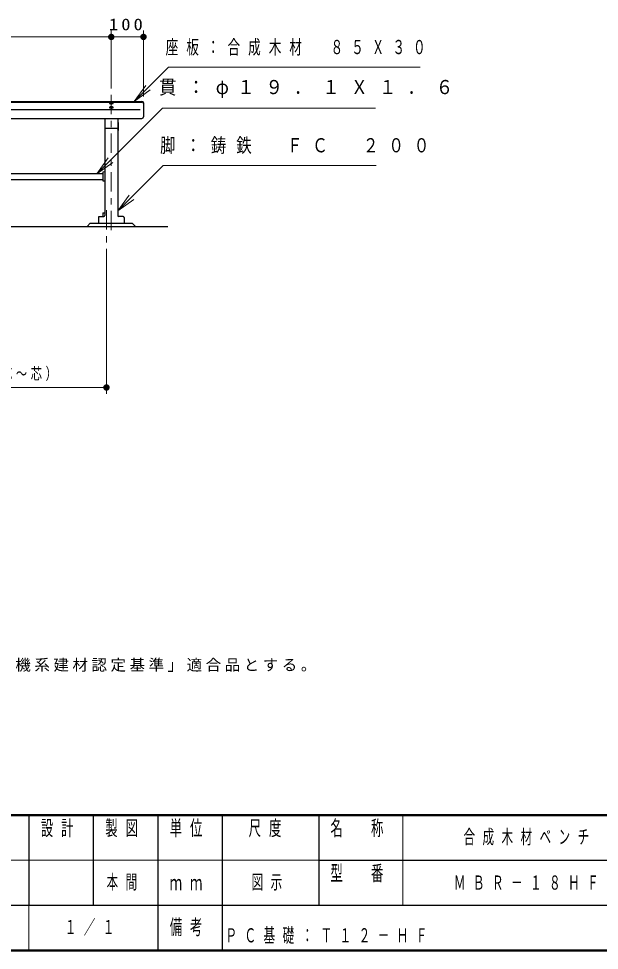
# Model space of a CAD drawing. Units: millimetres on the paper, scale 1:20. Extents: x -365 to 10, y -38 to 257.
# Drawn here: x -229.1 to -139, y 0 to 144.6 of the extents above; entities that cross this region are included whole.
import ezdxf

# ---------------------------------------------------------------- set-up
doc = ezdxf.new("R2010")
doc.units = ezdxf.units.MM
doc.linetypes.add('USER2', pattern=[6, 3, -1, 1, -1])
doc.layers.add('LY_1', color=7, linetype='Continuous', lineweight=25)
doc.layers.add('LY_2', color=7, linetype='Continuous', lineweight=13)
doc.styles.add('ＭＳ ゴシック', font='')
doc.styles.get('ＭＳ ゴシック').set_extended_font_data('MS Gothic')

# ---------------------------------------------------------------- blocks, each defined once
blk = doc.blocks.new('filled_dot')
at = {"color": 0, "linetype": 'Continuous', "lineweight": -2, "const_width": 1.25}
blk.add_lwpolyline([(-0.625, 0, 1), (0.625, 0, 1)], format="xyb", close=True, dxfattribs=at)

msp = doc.modelspace()

# ---------------------------------------------------------------- linework, layer by layer
at = {"layer": 'LY_1', "lineweight": 13}
for p, q in [((-254.717, 141.75), (-214.717, 141.75)), ((-214.717, 133.75), (-214.717, 142.75)), ((-214.717, 141.75), (-209.717, 141.75)), ((-209.717, 132.5), (-209.717, 142.75)), ((-211.143, 131.75), (-209.375, 134.225)), ((-211.143, 131.75), (-209.021, 133.872)), ((-208.668, 133.518), (-211.143, 131.75)), ((-216.94, 120.493), (-215.173, 122.968)), ((-216.94, 120.493), (-214.819, 122.614)), ((-214.466, 122.261), (-216.94, 120.493)), ((-213.717, 114.743), (-211.95, 117.217)), ((-213.717, 114.743), (-211.596, 116.864)), ((-211.242, 116.51), (-213.717, 114.743)), ((-215.467, 108.853), (-215.467, 86.353)), ((-215.467, 87.353), (-253.967, 87.353))]:
    msp.add_line(p, q, dxfattribs=at)
at = {"layer": 'LY_1', "color": 4}
for p, q in [((-299.467, 131.75), (-209.967, 131.75)), ((-299.467, 131.649), (-209.967, 131.649)), ((-209.717, 131.5), (-209.717, 129.365)), ((-299.467, 129.115), (-209.967, 129.115)), ((-215.717, 129.115), (-215.717, 114.037)), ((-213.717, 129.115), (-213.717, 114.037)), ((-213.792, 127.528), (-215.642, 127.528)), ((-213.667, 128.478), (-213.717, 128.503)), ((-213.667, 128.478), (-213.667, 127.228)), ((-213.667, 127.228), (-213.717, 127.203)), ((-253.417, 120.581), (-216.017, 120.581)), ((-216.017, 120.733), (-216.017, 119.473)), ((-215.717, 120.81), (-215.973, 120.783)), ((-253.417, 119.626), (-216.017, 119.626)), ((-215.973, 119.423), (-215.717, 119.397)), ((-217.967, 112.853), (-218.467, 112.353)), ((-217.967, 112.853), (-211.467, 112.853)), ((-216.717, 113.709), (-216.717, 112.853)), ((-216.573, 113.859), (-215.861, 113.887)), ((-212.861, 113.859), (-213.573, 113.887)), ((-212.717, 113.709), (-212.717, 112.853)), ((-211.467, 112.853), (-210.967, 112.353)), ((-290.967, 112.353), (-205.967, 112.353))]:
    msp.add_line(p, q, dxfattribs=at)
at = {"layer": 'LY_1', "linetype": 'USER2', "lineweight": 13}
for p, q in [((-214.717, 132.75), (-214.717, 111.353)), ((-215.467, 114.853), (-215.467, 109.853))]:
    msp.add_line(p, q, dxfattribs=at)
at = {"layer": 'LY_1'}
for p, q in [((-299.217, 130.509), (-210.217, 130.509)), ((-216.016, 114.428), (-215.717, 114.428)), ((-216.016, 114.428), (-216.016, 113.881))]:
    msp.add_line(p, q, dxfattribs=at)
at = {"layer": 'LY_1', "lineweight": 13}
for points in [[(-211.143, 131.75), (-205.839, 137.053), (-166.819, 137.053)], [(-216.94, 120.493), (-206.758, 130.675), (-173.713, 130.675)], [(-213.717, 114.743), (-206.646, 121.814), (-173.609, 121.814)]]:
    msp.add_lwpolyline(points, dxfattribs=at)
at = {"layer": 'LY_1', "color": 4}
for points in [[(-214.417, 131.477), (-214.419, 131.485), (-214.422, 131.493), (-214.428, 131.5), (-214.435, 131.508), (-214.445, 131.515), (-214.458, 131.522), (-214.472, 131.528), (-214.488, 131.534), (-214.505, 131.54), (-214.525, 131.545), (-214.545, 131.55), (-214.567, 131.554), (-214.591, 131.558), (-214.615, 131.561), (-214.64, 131.563), (-214.665, 131.565), (-214.691, 131.566), (-214.717, 131.566), (-214.744, 131.566), (-214.769, 131.565), (-214.795, 131.563), (-214.82, 131.561), (-214.844, 131.558), (-214.867, 131.554), (-214.889, 131.55), (-214.91, 131.545), (-214.929, 131.54), (-214.947, 131.534), (-214.963, 131.528), (-214.977, 131.522), (-214.989, 131.515), (-214.999, 131.508), (-215.007, 131.5), (-215.013, 131.493), (-215.016, 131.485), (-215.017, 131.477), (-215.016, 131.469), (-215.013, 131.461), (-215.007, 131.454), (-214.999, 131.446), (-214.989, 131.439), (-214.977, 131.432), (-214.963, 131.426), (-214.947, 131.42), (-214.929, 131.414), (-214.91, 131.409), (-214.889, 131.404), (-214.867, 131.4), (-214.844, 131.396), (-214.82, 131.393), (-214.795, 131.391), (-214.769, 131.389), (-214.744, 131.388), (-214.717, 131.388), (-214.691, 131.388), (-214.665, 131.389), (-214.64, 131.391), (-214.615, 131.393), (-214.591, 131.396), (-214.567, 131.4), (-214.545, 131.404), (-214.525, 131.409), (-214.505, 131.414), (-214.488, 131.42), (-214.472, 131.426), (-214.458, 131.432), (-214.445, 131.439), (-214.435, 131.446), (-214.428, 131.454), (-214.422, 131.461), (-214.419, 131.469)], [(-214.417, 130.807), (-214.419, 130.815), (-214.422, 130.822), (-214.428, 130.83), (-214.435, 130.838), (-214.445, 130.845), (-214.458, 130.852), (-214.472, 130.858), (-214.488, 130.864), (-214.505, 130.87), (-214.525, 130.875), (-214.545, 130.88), (-214.567, 130.884), (-214.591, 130.888), (-214.615, 130.891), (-214.64, 130.893), (-214.665, 130.895), (-214.691, 130.896), (-214.717, 130.896), (-214.744, 130.896), (-214.769, 130.895), (-214.795, 130.893), (-214.82, 130.891), (-214.844, 130.888), (-214.867, 130.884), (-214.889, 130.88), (-214.91, 130.875), (-214.929, 130.87), (-214.947, 130.864), (-214.963, 130.858), (-214.977, 130.852), (-214.989, 130.845), (-214.999, 130.838), (-215.007, 130.83), (-215.013, 130.822), (-215.016, 130.815), (-215.017, 130.807), (-215.016, 130.799), (-215.013, 130.791), (-215.007, 130.784), (-214.999, 130.776), (-214.989, 130.769), (-214.977, 130.762), (-214.963, 130.756), (-214.947, 130.75), (-214.929, 130.744), (-214.91, 130.739), (-214.889, 130.734), (-214.867, 130.73), (-214.844, 130.726), (-214.82, 130.723), (-214.795, 130.721), (-214.769, 130.719), (-214.744, 130.718), (-214.717, 130.718), (-214.691, 130.718), (-214.665, 130.719), (-214.64, 130.721), (-214.615, 130.723), (-214.591, 130.726), (-214.567, 130.73), (-214.545, 130.734), (-214.525, 130.739), (-214.505, 130.744), (-214.488, 130.75), (-214.472, 130.756), (-214.458, 130.762), (-214.445, 130.769), (-214.435, 130.776), (-214.428, 130.784), (-214.422, 130.791), (-214.419, 130.799)]]:
    msp.add_lwpolyline(points, close=True, dxfattribs=at)
for centre, radius, start, end in [((-209.967, 131.5), 0.25, 0, 89.99998), ((-209.967, 131.399), 0.25, 0, 89.99998), ((-209.967, 129.365), 0.25, 270.00002, 0), ((-215.642, 127.603), 0.075, 179.99996, 269.99995), ((-213.792, 127.603), 0.075, 269.99996, 0), ((-215.967, 120.733), 0.05, 96.00842, 179.99996), ((-215.967, 119.473), 0.05, 179.99996, 263.99151), ((-216.567, 113.709), 0.15, 92.29005, 179.99996), ((-215.867, 114.037), 0.15, 272.28999, 0), ((-213.567, 114.037), 0.15, 179.99996, 267.70997), ((-212.867, 113.709), 0.15, 0, 87.70991)]:
    msp.add_arc(centre, radius, start, end, dxfattribs=at)
at = {"layer": 'LY_2', "lineweight": 50}
for p, q in [((-365, 21), (0, 21)), ((-365, 0), (0, 0))]:
    msp.add_line(p, q, dxfattribs=at)
at = {"layer": 'LY_2', "color": 211, "lineweight": 25}
for p, q in [((-227.5, 21), (-227.5, 7)), ((-217.5, 21), (-217.5, 7)), ((-207.5, 21), (-207.5, 0)), ((-197.5, 21), (-197.5, 7)), ((-182.5, 21), (-182.5, 7)), ((-182.5, 14), (-70, 14)), ((-237.5, 7), (0, 7))]:
    msp.add_line(p, q, dxfattribs=at)
at = {"layer": 'LY_2'}
for p, q in [((-169.5, 21), (-169.5, 7)), ((-237.5, 14), (-182.5, 14)), ((-227.5, 7), (-227.5, 0))]:
    msp.add_line(p, q, dxfattribs=at)
at = {"layer": 'LY_2', "lineweight": 25}
msp.add_line((-197.5, 7), (-197.5, 0), dxfattribs=at)

# ---------------------------------------------------------------- block references
at = {"layer": 'LY_1', "lineweight": 13, "xscale": 0.4, "yscale": 0.4}
msp.add_blockref('filled_dot', (-214.717, 141.75), dxfattribs=at)
at = {"layer": 'LY_1', "lineweight": 13, "xscale": 0.4, "yscale": 0.4, "rotation": 180}
for p in [(-214.717, 141.75), (-209.717, 141.75), (-215.467, 87.353)]:
    msp.add_blockref('filled_dot', p, dxfattribs=at)

# ---------------------------------------------------------------- texts
at = {"layer": 'LY_1', "style": 'ＭＳ ゴシック'}
for s, insert, char_height, attachment_point in [('\\T1.33;\\W1.15;100', (-212.217, 142.75), 1.833, 8), ('\\T1.64;\\W0.65;座板：合成木材\u3000８５Ｘ３０', (-206.269, 140.053), 2.199, 4), ('\\T1.63;\\W0.9;貫：φ１９．１Ｘ１．６', (-207.311, 133.675), 2.199, 4), ('\\T1.64;\\W0.8;脚：鋳鉄\u3000ＦＣ\u3000２００', (-207.137, 124.814), 2.199, 4), ('\\T1.32;\\W0.7;770（アンカー芯～芯）', (-234.717, 88.353), 1.833, 8), ('\\T1.23;木材は、木粉入り再生プラスチック（ポリプロピレン系・色：サンディーブラウン）とし、「再生有機系建材認定基準」適合品とする。', (-362.472, 43.196), 1.76, 7), ('\\T1.64;\\W0.6;合成木材ベンチ', (-149.75, 17.5), 2.199, 5), ('\\T1.64;\\W0.6;本間', (-212.5, 10.5), 2.199, 5), ('\\T1.64;\\W0.6;図示', (-190, 10.5), 2.199, 5), ('\\T1.64;\\W0.6;ＭＢＲ－１８ＨＦ', (-149.75, 10.5), 2.199, 5), ('\\T1.64;\\W0.6;１／１', (-217.5, 3.5), 2.199, 5), ('\\T1.64;\\W0.6;ＰＣ基礎：Ｔ１２－ＨＦ', (-197, 1), 2.199, 7)]:
    msp.add_mtext(s, dxfattribs=dict(at, insert=insert, char_height=char_height, attachment_point=attachment_point))
at = {"layer": 'LY_2', "color": 4, "char_height": 2.346, "style": 'ＭＳ ゴシック'}
for s, insert, attachment_point in [('\\T1.64;\\W0.6;設計', (-222.5, 20.167), 2), ('\\T1.64;\\W0.6;製図', (-212.5, 20.167), 2), ('\\T1.64;\\W0.6;単位', (-202.5, 20.167), 2), ('\\T1.64;\\W0.6;尺度', (-190.25, 20.167), 2), ('\\T1.64;\\W0.6;名\u3000称', (-176, 20.167), 2), ('\\T1.64;\\W0.6;型\u3000番', (-176, 13.167), 2), ('\\T1.64;\\W0.6;ｍｍ', (-202.5, 10.5), 5), ('\\T1.64;\\W0.6;備考', (-202.5, 3.5), 5)]:
    msp.add_mtext(s, dxfattribs=dict(at, insert=insert, attachment_point=attachment_point))

doc.saveas('drawing.dxf')
